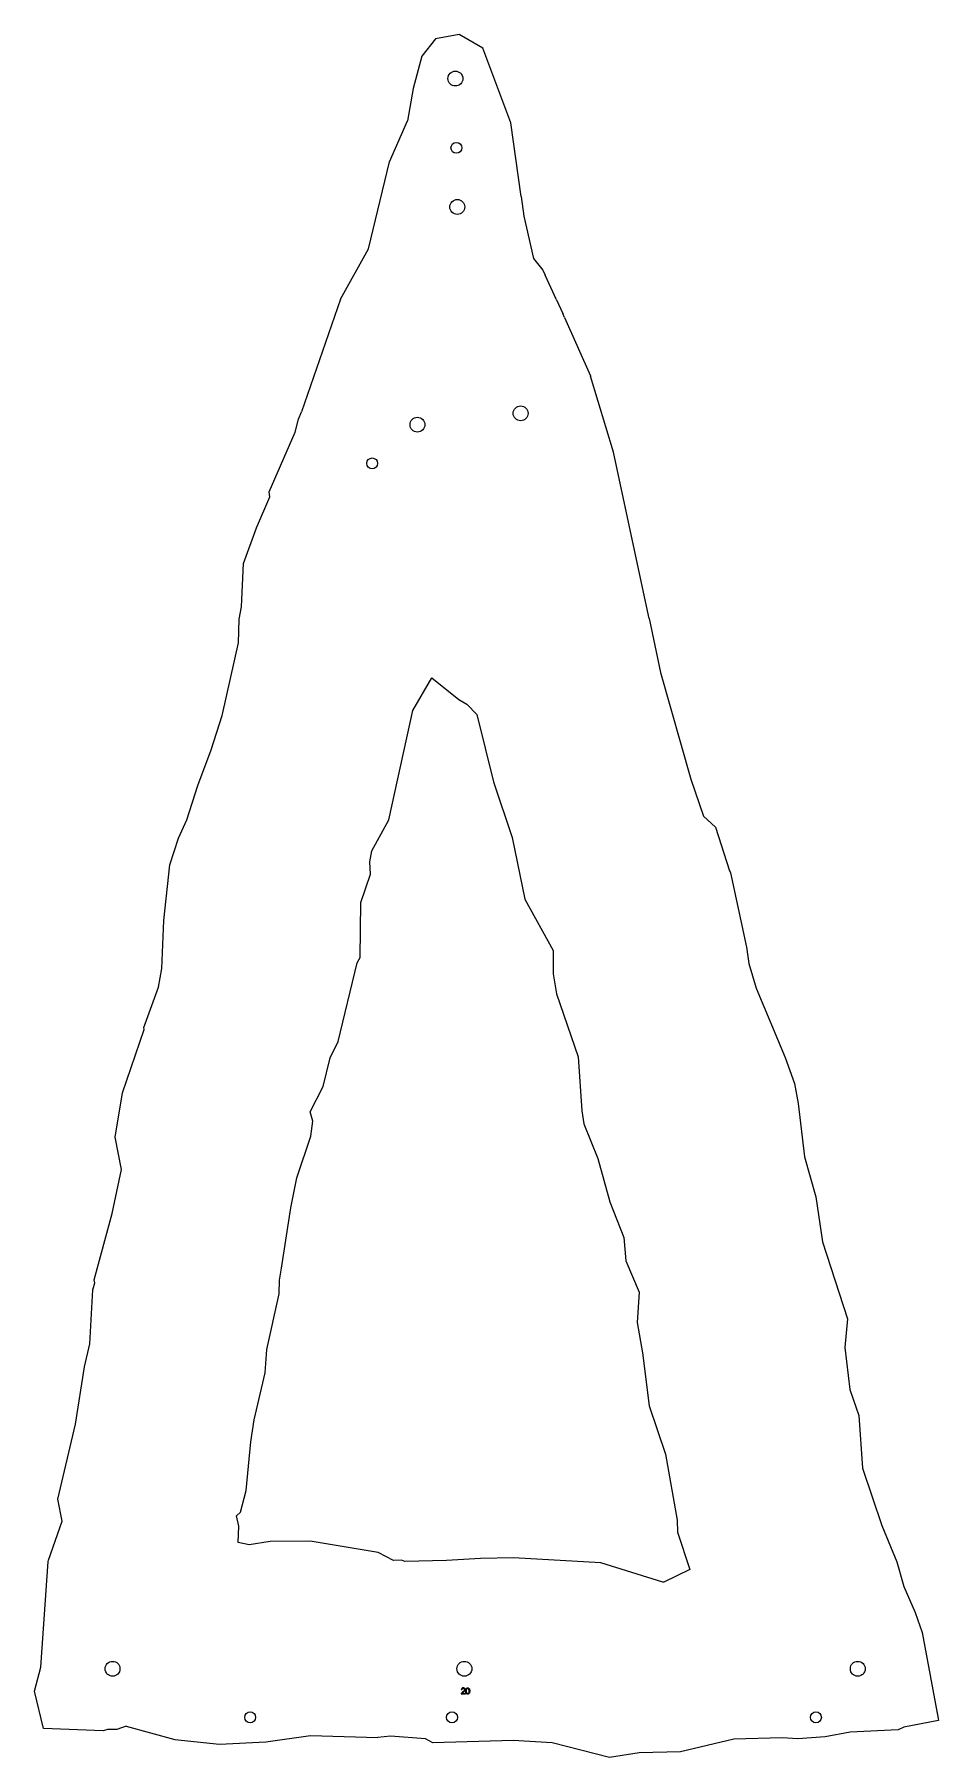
# Model space of a CAD drawing. Header units: millimetres. Extents: x 149 to 894, y 144 to 1564.
import ezdxf

# ---------------------------------------------------------------- set-up
doc = ezdxf.new("R2010")
doc.units = ezdxf.units.MM
doc.linetypes.add('SLD-Durchgehend', pattern=[0])

msp = doc.modelspace()

# ---------------------------------------------------------------- linework, layer by layer
at = {"color": 7, "linetype": 'SLD-Durchgehend', "lineweight": 25}
for p, q in [((499, 1563.8), (479.6, 1560.1)), ((518.4, 1552.5), (499, 1563.8)), ((479.6, 1560.1), (468.1, 1545.9)), ((541.6, 1491.1), (518.4, 1552.5)), ((468.1, 1545.9), (461.1, 1519.4)), ((461.1, 1519.4), (456.3, 1492.5)), ((441.6, 1458.8), (456.3, 1492.5)), ((550.1, 1430.3), (541.6, 1491.1)), ((424.4, 1387.3), (441.6, 1458.8)), ((550.1, 1430.3), (552.3, 1414.2)), ((552.3, 1414.2), (560.1, 1379.1)), ((401.2, 1345.6), (424.4, 1387.3)), ((560.1, 1379.1), (567.9, 1369.6)), ((567.9, 1369.6), (569.9, 1365.4)), ((579.3, 1345.2), (569.9, 1365.4)), ((401.2, 1345.6), (369.2, 1253)), ((579.3, 1345.2), (584.4, 1333.8)), ((585.9, 1330.5), (584.4, 1333.8)), ((585.9, 1330.5), (607.2, 1282.4)), ((607.2, 1282.4), (607.1, 1282.2)), ((626.1, 1219.6), (607.1, 1282.2)), ((366.6, 1246.8), (369.2, 1253)), ((342.4, 1187), (363.9, 1236.1)), ((363.9, 1236.1), (366.6, 1246.8)), ((655.5, 1082.6), (626.1, 1219.6)), ((332.1, 1157.4), (343, 1182.7)), ((343, 1182.7), (342.4, 1187)), ((321.3, 1127.9), (332.1, 1157.4)), ((319.7, 1092.1), (321.3, 1127.9)), ((317.1, 1062.6), (317.7, 1082)), ((317.7, 1082), (319.7, 1092.1)), ((655.5, 1082.6), (664.9, 1038.2)), ((304.1, 1003.8), (317.1, 1062.6)), ((664.9, 1038.2), (689.8, 950.2)), ((460.9, 1006.7), (476.5, 1033.8)), ((476.5, 1033.8), (498.7, 1015.9)), ((498.7, 1015.9), (505.2, 1012.1)), ((505.2, 1012.1), (513.6, 1003.5)), ((294.7, 974.5), (303.8, 1002.6)), ((303.8, 1002.6), (304.1, 1003.8)), ((441, 916.7), (460.9, 1006.7)), ((513.6, 1003.5), (527.2, 948.1)), ((283.6, 945.1), (294.7, 974.5)), ((274.7, 916.6), (283.6, 945.1)), ((527.2, 948.1), (542.6, 902.1)), ((689.8, 950.2), (700.2, 919.6)), ((267.7, 901.5), (274.7, 916.6)), ((427.1, 891.1), (441, 916.7)), ((700.2, 919.6), (710.1, 910.7)), ((710.1, 910.7), (721.8, 874.7)), ((260.6, 879.6), (267.7, 901.5)), ((542.6, 902.1), (553.1, 851.3)), ((425.3, 882), (427.1, 891.1)), ((426, 871.8), (425.3, 882)), ((255.7, 833.8), (260.6, 879.6)), ((418, 848.7), (426, 871.8)), ((721.8, 874.7), (722.2, 873.9)), ((722.2, 873.9), (722.6, 872.9)), ((722.6, 872.9), (735.8, 811.7)), ((417.3, 803.4), (418, 848.7)), ((553.1, 851.3), (576.3, 809.1)), ((254.1, 794.3), (255.7, 833.8)), ((735.8, 811.7), (737.6, 798.4)), ((399.2, 734.1), (415, 798.9)), ((415, 798.9), (417.3, 803.4)), ((576.3, 809.1), (576.5, 789.9)), ((737.6, 798.4), (743.7, 778.1)), ((251.2, 778.9), (254.1, 794.3)), ((576.5, 789.9), (579.3, 773.2)), ((239.3, 745.6), (251.2, 778.9)), ((579.3, 773.2), (596.9, 721.3)), ((743.7, 778.1), (767.7, 721)), ((221.7, 691.7), (239.5, 743.9)), ((239.5, 743.9), (239.3, 745.6)), ((392.8, 720.7), (399.2, 734.1)), ((386.9, 697), (392.8, 720.7)), ((596.9, 721.3), (600, 676.8)), ((767.7, 721), (775.3, 699.4)), ((376.2, 676), (386.9, 697)), ((775.3, 699.4), (778.4, 683.1)), ((215.7, 655.2), (221.7, 691.7)), ((778.4, 683.1), (783.5, 639)), ((378.3, 668.3), (376.2, 676)), ((376.7, 656), (378.3, 668.3)), ((600, 676.8), (601.7, 666.3)), ((220.9, 628.5), (215.7, 655.2)), ((365.3, 621.6), (376.7, 656)), ((601.7, 666.3), (613.2, 637.6)), ((783.5, 639), (792.8, 606.1)), ((213.1, 592.3), (220.9, 628.5)), ((613.2, 637.6), (623, 602)), ((360.2, 597), (365.3, 621.6)), ((352.5, 547.4), (360.2, 597)), ((623, 602), (634.6, 572.5)), ((792.8, 606.1), (798.4, 569.1)), ((198.2, 537.8), (213.1, 592.3)), ((634.6, 572.5), (636.3, 553.4)), ((798.4, 569.1), (818.8, 505.5)), ((350.9, 537.5), (352.5, 547.4)), ((636.3, 553.4), (647.3, 527.6)), ((194.6, 484.9), (197.1, 529.4)), ((197.1, 529.4), (198.7, 535.2)), ((198.7, 535.2), (198.2, 537.8)), ((340.5, 480.3), (350.7, 526.1)), ((350.7, 526.1), (350.9, 537.5)), ((647.3, 527.6), (645.6, 502.5)), ((645.6, 502.5), (650, 477.5)), ((818.8, 505.5), (816.6, 481.8)), ((190.2, 466.1), (194.6, 484.9)), ((339.2, 461.1), (340.5, 480.3)), ((650, 477.5), (655.5, 434)), ((816.6, 481.8), (820.9, 447.2)), ((183, 418.7), (190.2, 466.1)), ((330.1, 422.2), (339.2, 461.1)), ((820.9, 447.2), (828.4, 426)), ((655.5, 434), (669, 394)), ((828.4, 426), (831.3, 382.5)), ((168.3, 357.1), (183, 418.7)), ((327.3, 404.2), (330.1, 422.2)), ((323.4, 364.2), (327.3, 404.2)), ((669, 394), (678.7, 339.8)), ((831.3, 382.5), (847.1, 335.4)), ((172, 338.9), (168.3, 357.1)), ((318.7, 346.2), (323.4, 364.2)), ((315.5, 343.2), (318.7, 346.2)), ((317.4, 334.6), (315.5, 343.2)), ((160.7, 306.8), (172, 338.9)), ((317, 321.2), (317.4, 334.6)), ((678.7, 339.8), (678.9, 329.8)), ((678.9, 329.8), (689, 299)), ((847.1, 335.4), (859.5, 305.2)), ((326.1, 319.3), (317, 321.2)), ((343.3, 322.1), (326.1, 319.3)), ((376.1, 322.4), (343.3, 322.1)), ((432.3, 313), (376.1, 322.4)), ((445, 306.5), (432.3, 313)), ((154.2, 218.6), (160.4, 305.7)), ((160.4, 305.7), (160.7, 306.8)), ((451.6, 306.6), (445, 306.5)), ((454.1, 305.6), (451.6, 306.6)), ((488.6, 306.3), (454.1, 305.6)), ((516.5, 308.2), (488.6, 306.3)), ((543.7, 308.7), (516.5, 308.2)), ((615.7, 304.4), (543.7, 308.7)), ((666.9, 288.5), (615.7, 304.4)), ((689, 299), (667.6, 288.6)), ((859.5, 305.2), (865.3, 285)), ((667.6, 288.6), (666.9, 288.5)), ((865.3, 285), (874.8, 263.7)), ((874.8, 263.7), (880.4, 247.2)), ((880.4, 247.2), (893.7, 176.2)), ((149.1, 198.9), (154.2, 218.6)), ((156.4, 167.9), (149.1, 198.9)), ((893.9, 174.6), (865.4, 169.2)), ((893.7, 176.2), (893.9, 174.6)), ((205.6, 166.1), (156.4, 167.9)), ((209.3, 167.2), (205.6, 166.1)), ((216.9, 167.1), (209.3, 167.2)), ((224.5, 169.9), (216.9, 167.1)), ((224.5, 169.9), (264.6, 158.9)), ((264.6, 158.9), (301.6, 155.1)), ((301.6, 155.1), (339.6, 157)), ((339.6, 157), (376.5, 162.2)), ((376.5, 162.2), (432.1, 160.6)), ((442.5, 161.6), (432.1, 160.6)), ((471.3, 159.4), (442.5, 161.6)), ((477.4, 156.2), (471.3, 159.4)), ((543.6, 158.2), (477.4, 156.2)), ((575.5, 156.2), (543.6, 158.2)), ((622.8, 144.1), (575.5, 156.2)), ((725.2, 159.1), (681.3, 148.7)), ((765, 160.3), (725.2, 159.1)), ((778, 159.6), (765, 160.3)), ((800.4, 161.2), (778, 159.6)), ((821, 165), (800.4, 161.2)), ((860.8, 167), (821, 165)), ((865.4, 169.2), (860.8, 167)), ((647.4, 148.1), (622.8, 144.1)), ((681.3, 148.7), (647.4, 148.1))]:
    msp.add_line(p, q, dxfattribs=at)
at = {"color": 2, "linetype": 'SLD-Durchgehend', "lineweight": 25, "true_color": 0xffff00}
for p, q in [((501.1, 199.9), (500.7, 199.9)), ((500.5, 196.4), (502.4, 198.5)), ((503.9, 196.4), (500.5, 196.4)), ((502.8, 198.3), (501.5, 196.9)), ((501.5, 196.9), (503.9, 196.9)), ((503.9, 196.9), (503.9, 196.4))]:
    msp.add_line(p, q, dxfattribs=at)
at = {"color": 2, "linetype": 'SLD-Durchgehend', "lineweight": 25, "true_color": 0xffff00, "flags": 128}
for points in [[(504.3, 198.9), (504.4, 199.8), (504.6, 200.6), (504.8, 201), (505.2, 201.3), (505.5, 201.5), (506, 201.5)], [(506, 196.3), (505.5, 196.3), (505.2, 196.5), (504.6, 197.2), (504.4, 198), (504.3, 198.9)], [(506, 201), (505.7, 201), (505.4, 200.8), (505.1, 200.6), (504.9, 200.3), (504.8, 198.9)], [(504.8, 198.9), (504.9, 197.6), (505.4, 197), (505.7, 196.9), (506, 196.8)], [(506, 201.5), (506.4, 201.5), (506.8, 201.3), (507.4, 200.6), (507.7, 198.9)], [(507.3, 198.9), (507, 200.3), (506.6, 200.8), (506.3, 201), (506, 201)], [(507.7, 198.9), (507.6, 198), (507.4, 197.2), (506.8, 196.5), (506.4, 196.3), (506, 196.3)], [(507.1, 197.7), (507.2, 198.3), (507.3, 198.9)]]:
    msp.add_lwpolyline(points, dxfattribs=at)
at = {"color": 7, "linetype": 'SLD-Durchgehend', "lineweight": 25}
for centre, radius in [((495.9, 1527.5), 6.12), ((496.7, 1470.4), 4.5), ((497.4, 1421.7), 6.12), ((549.6, 1251.6), 6.12), ((464.6, 1242.3), 6.12), ((427.3, 1210.4), 4.5), ((213.4, 217.2), 6.12), ((503.3, 217.2), 6.13), ((827.4, 217.2), 6.12), ((326.8, 177.2), 4.5), ((493.1, 177.2), 4.5), ((792.9, 177.2), 4.5)]:
    msp.add_circle(centre, radius, dxfattribs=at)
at = {"color": 2, "linetype": 'SLD-Durchgehend', "lineweight": 25, "true_color": 0xffff00}
for centre, radius, start, end in [((502.3, 199.9), 1.62, 89.7556, 181.4974), ((502.3, 199.9), 1.15, 89.4909, 180.2609), ((502.3, 200.1), 1.47, 359.187, 91.7322), ((502.3, 200), 1.05, 1.7591, 92.123), ((501.2, 200.3), 2.17, 303.8727, 352.7787), ((501.2, 200.3), 2.64, 307.6065, 353.5535), ((506, 197.9), 1.15, 271.8593, 345.4733)]:
    msp.add_arc(centre, radius, start, end, dxfattribs=at)

doc.saveas('drawing.dxf')
